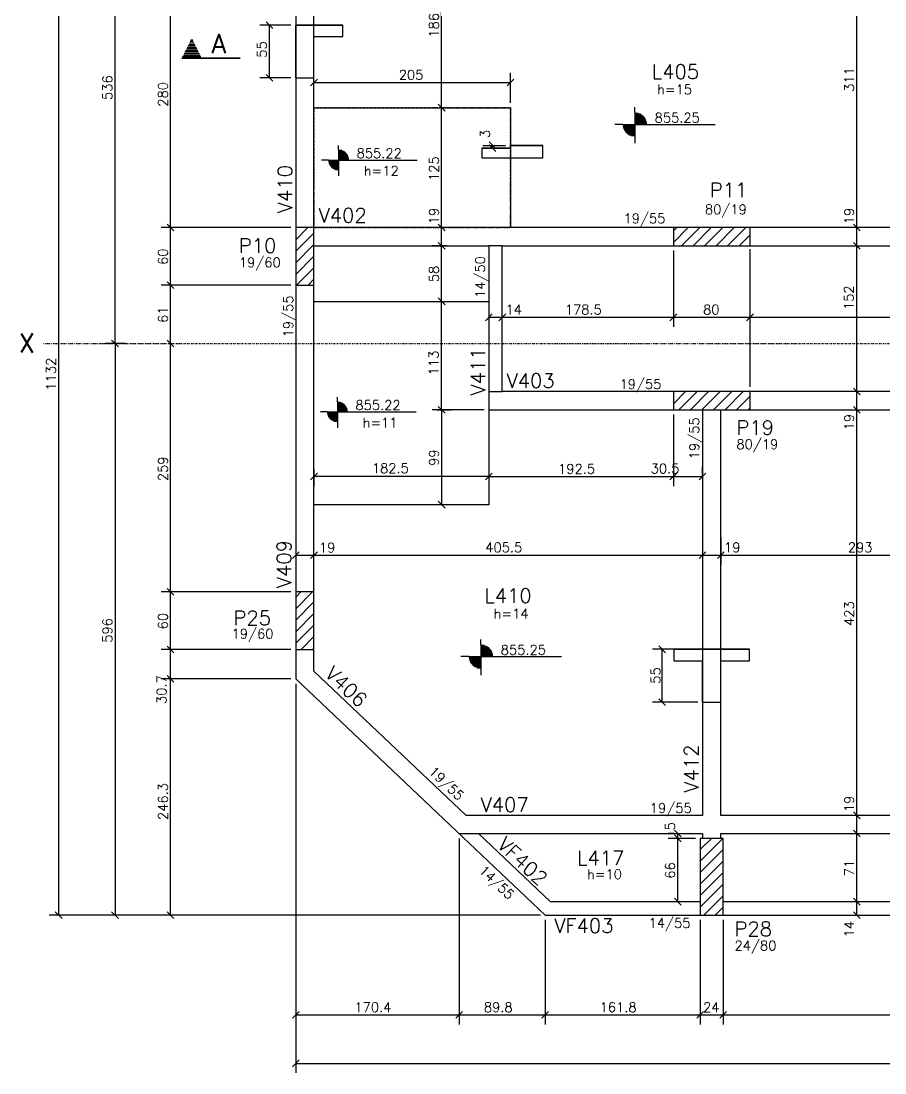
# Model space of a CAD drawing. Extents: x 1812 to 5810, y 1891 to 3687.
# Drawn here: x 1812 to 2714, y 1891 to 2988 of the extents above; entities that cross this region are included whole.
import ezdxf

# ---------------------------------------------------------------- set-up
doc = ezdxf.new("R2010")
doc.units = 0
doc.header["$MEASUREMENT"] = 0
doc.linetypes.add('ESTILO_TQS_0004', pattern=[2, 0.5, -0.4, 0.1, -0.4, 0.1, -0.5])
for name, color, linetype in [('2', 2, 'CONTINUOUS'), ('3', 3, 'CONTINUOUS'), ('4', 4, 'CONTINUOUS'), ('6', 6, 'CONTINUOUS'), ('7', 7, 'CONTINUOUS'), ('8', 8, 'CONTINUOUS'), ('9', 9, 'CONTINUOUS')]:
    doc.layers.add(name, color=color, linetype=linetype)
doc.styles.get("Standard").update_dxf_attribs({"font": 'ROMANS.SHX'})

msp = doc.modelspace()

# ---------------------------------------------------------------- linework, layer by layer
at = {"layer": '2', "linetype": 'Continuous'}
for p, q in [((2075.211779, 2980.561824), (2068.140711, 2987.632892)), ((2075.211779, 2925.561824), (2068.140711, 2932.632892)), ((2114.554466, 2920.703345), (2121.625534, 2927.774413)), ((2319.554466, 2920.703345), (2326.625534, 2927.774413)), ((2254.842302, 2894.489466), (2247.771234, 2901.560534)), ((2254.842302, 2894.489466), (2247.771234, 2901.560534)), ((2300.838257, 2862.248596), (2307.909324, 2855.177528)), ((2300.838257, 2859.248596), (2307.909324, 2852.177528)), ((1972.049567, 2769.489466), (1964.978499, 2776.560534)), ((1972.049567, 2769.489466), (1964.978499, 2776.560534)), ((1972.049567, 2769.489466), (1964.978499, 2776.560534)), ((2254.842302, 2769.489466), (2247.771234, 2776.560534)), ((2254.842302, 2769.489466), (2247.771234, 2776.560534)), ((2254.842302, 2769.489466), (2247.771234, 2776.560534)), ((2254.842302, 2769.489466), (2247.771234, 2776.560534)), ((2688.020029, 2769.489466), (2680.948961, 2776.560534)), ((2688.020029, 2769.489466), (2680.948961, 2776.560534)), ((2688.020029, 2769.489466), (2680.948961, 2776.560534)), ((2254.842302, 2750.489466), (2247.771234, 2757.560534)), ((2254.842302, 2750.489466), (2247.771234, 2757.560534)), ((2254.842302, 2750.489466), (2247.771234, 2757.560534)), ((2688.020029, 2750.489466), (2680.948961, 2757.560534)), ((2688.020029, 2750.489466), (2680.948961, 2757.560534)), ((1972.049567, 2709.489466), (1964.978499, 2716.560534)), ((1972.049567, 2709.489466), (1964.978499, 2716.560534)), ((2254.842302, 2692.489466), (2247.771234, 2699.560534)), ((2254.842302, 2692.489466), (2247.771234, 2699.560534)), ((2297.054466, 2675.902112), (2304.125534, 2682.973179)), ((2297.054466, 2675.902112), (2304.125534, 2682.973179)), ((2311.054466, 2675.902112), (2318.125534, 2682.973179)), ((2311.054466, 2675.902112), (2318.125534, 2682.973179)), ((2489.554466, 2675.902112), (2496.625534, 2682.973179)), ((2489.554466, 2675.902112), (2496.625534, 2682.973179)), ((2569.554466, 2675.902112), (2576.625534, 2682.973179)), ((2569.554466, 2675.902112), (2576.625534, 2682.973179)), ((1906.986732, 2655.560534), (1914.0578, 2648.489466)), ((1906.986732, 2655.560534), (1914.0578, 2648.489466)), ((1914.0578, 2648.489466), (1906.986732, 2655.560534)), ((1972.049567, 2648.489466), (1964.978499, 2655.560534)), ((1972.049567, 2648.489466), (1964.978499, 2655.560534)), ((2688.020029, 2598.489466), (2680.948961, 2605.560534)), ((2688.020029, 2598.489466), (2680.948961, 2605.560534)), ((2254.842302, 2579.489466), (2247.771234, 2586.560534)), ((2247.771234, 2586.560534), (2254.842302, 2579.489466)), ((2254.842302, 2579.489466), (2247.771234, 2586.560534)), ((2688.020029, 2579.489466), (2680.948961, 2586.560534)), ((2688.020029, 2579.489466), (2680.948961, 2586.560534)), ((2121.625534, 2516.885123), (2114.554466, 2509.814055)), ((2297.054466, 2509.814055), (2304.125534, 2516.885123)), ((2304.125534, 2516.885123), (2297.054466, 2509.814055)), ((2489.554466, 2509.814055), (2496.625534, 2516.885123)), ((2489.554466, 2509.814055), (2496.625534, 2516.885123)), ((2520.054466, 2509.814055), (2527.125534, 2516.885123)), ((2247.771234, 2487.560534), (2254.842302, 2480.489466)), ((2095.554466, 2427.94605), (2102.625534, 2435.017118)), ((2114.554466, 2427.94605), (2121.625534, 2435.017118)), ((2114.554466, 2427.94605), (2121.625534, 2435.017118)), ((2520.054466, 2427.94605), (2527.125534, 2435.017118)), ((2520.054466, 2427.94605), (2527.125534, 2435.017118)), ((2539.054466, 2427.94605), (2546.125534, 2435.017118)), ((2539.054466, 2427.94605), (2546.125534, 2435.017118)), ((2539.054466, 2427.94605), (2546.125534, 2435.017118)), ((1972.049567, 2389.489466), (1964.978499, 2396.560534)), ((1972.049567, 2389.489466), (1964.978499, 2396.560534)), ((1972.049567, 2329.489466), (1964.978499, 2336.560534)), ((1972.049567, 2329.489466), (1964.978499, 2336.560534)), ((2484.947986, 2329.642791), (2477.876919, 2336.713858)), ((2484.947986, 2329.642791), (2477.876919, 2336.713858)), ((1972.049567, 2298.780615), (1964.978499, 2305.851682)), ((1972.049567, 2298.780615), (1964.978499, 2305.851682)), ((2484.947986, 2274.642791), (2477.876919, 2281.713858)), ((2484.947986, 2274.642791), (2477.876919, 2281.713858)), ((2688.020029, 2156.489466), (2680.948961, 2163.560534)), ((2688.020029, 2156.489466), (2680.948961, 2163.560534)), ((2501.19342, 2137.489466), (2494.122352, 2144.560534)), ((2501.19342, 2132.489466), (2494.122352, 2139.560534)), ((2501.19342, 2132.489466), (2494.122352, 2139.560534)), ((2688.020029, 2137.489466), (2680.948961, 2144.560534)), ((2688.020029, 2137.489466), (2680.948961, 2144.560534)), ((2501.19342, 2066.489466), (2494.122352, 2073.560534)), ((2688.020029, 2066.489466), (2680.948961, 2073.560534)), ((2688.020029, 2066.489466), (2680.948961, 2073.560534)), ((1848.205425, 2059.560534), (1855.276492, 2052.489466)), ((1906.986732, 2059.560534), (1914.0578, 2052.489466)), ((1972.049567, 2052.489466), (1964.978499, 2059.560534)), ((2688.020029, 2052.489466), (2680.948961, 2059.560534)), ((2095.554466, 1948.438085), (2102.625534, 1955.509152)), ((2265.95076, 1948.438085), (2273.021828, 1955.509152)), ((2265.95076, 1948.438085), (2273.021828, 1955.509152)), ((2355.751659, 1948.438085), (2362.822726, 1955.509152)), ((2355.751659, 1948.438085), (2362.822726, 1955.509152)), ((2517.554466, 1948.438085), (2524.625534, 1955.509152)), ((2517.554466, 1948.438085), (2524.625534, 1955.509152)), ((2541.554466, 1948.438085), (2548.625534, 1955.509152)), ((2541.554466, 1948.438085), (2548.625534, 1955.509152)), ((2095.554466, 1897.874697), (2102.625534, 1904.945765))]:
    msp.add_line(p, q, dxfattribs=at)
at = {"layer": '3', "linetype": 'Continuous'}
for p, q in [((2452.887111, 2892.923534), (2452.887111, 2898.428278)), ((2452.887111, 2892.923534), (2452.887111, 2867.923534)), ((2452.887111, 2892.316186), (2456.736236, 2892.316186)), ((2452.887111, 2891.523337), (2458.635573, 2891.523337)), ((2452.887111, 2890.730488), (2459.959369, 2890.730488)), ((2452.887111, 2889.937627), (2460.99463, 2889.937627)), ((2452.887111, 2889.144838), (2461.84197, 2889.144838)), ((2452.887111, 2888.351989), (2462.550979, 2888.351989)), ((2452.887111, 2887.559128), (2463.150315, 2887.559128)), ((2452.887111, 2886.766279), (2463.658338, 2886.766279)), ((2452.887111, 2885.973429), (2464.087491, 2885.973429)), ((2452.887111, 2885.18058), (2464.446549, 2885.18058)), ((2440.387111, 2880.423534), (2431.960407, 2880.423534)), ((2452.887063, 2879.630732), (2440.387063, 2879.630732)), ((2440.387111, 2880.423534), (2465.387111, 2880.423534)), ((2452.887063, 2878.837883), (2440.488057, 2878.837883)), ((2452.887063, 2878.045034), (2440.61542, 2878.045034)), ((2452.887063, 2877.252185), (2440.796046, 2877.252185)), ((2452.887063, 2876.459384), (2441.032319, 2876.459384)), ((2452.887063, 2875.666487), (2441.327624, 2875.666487)), ((2452.887063, 2874.873686), (2441.686683, 2874.873686)), ((2452.887063, 2874.080837), (2442.115836, 2874.080837)), ((2452.887111, 2884.387731), (2464.741855, 2884.387731)), ((2452.887111, 2883.59493), (2464.978128, 2883.59493)), ((2452.887111, 2882.802081), (2465.158706, 2882.802081)), ((2452.887111, 2882.009232), (2465.286117, 2882.009232)), ((2452.887111, 2881.216383), (2465.387111, 2881.216383)), ((2465.387111, 2880.423534), (2536.80986, 2880.423534)), ((2452.887063, 2873.287987), (2442.623858, 2873.287987)), ((2452.887063, 2872.495138), (2443.223243, 2872.495138)), ((2452.887063, 2871.702337), (2443.932204, 2871.702337)), ((2452.887063, 2870.909428), (2444.779544, 2870.909428)), ((2452.887063, 2870.116627), (2445.814805, 2870.116627)), ((2452.887063, 2869.323778), (2447.1386, 2869.323778)), ((2452.887063, 2868.530929), (2449.037986, 2868.530929)), ((2452.887111, 2867.923534), (2452.887111, 2861.055001)), ((2143.792184, 2854.058322), (2143.792184, 2858.737354)), ((2143.792184, 2854.058322), (2143.792184, 2832.808322)), ((2143.792184, 2853.542076), (2147.06394, 2853.542076)), ((2143.792184, 2852.868155), (2148.678377, 2852.868155)), ((2143.792184, 2852.194233), (2149.803603, 2852.194233)), ((2133.167184, 2843.433322), (2126.004486, 2843.433322)), ((2143.792144, 2842.759441), (2133.167144, 2842.759441)), ((2133.167184, 2843.433322), (2154.417184, 2843.433322)), ((2143.792144, 2842.085519), (2133.252989, 2842.085519)), ((2143.792144, 2841.411597), (2133.361247, 2841.411597)), ((2143.792184, 2851.520301), (2150.683575, 2851.520301)), ((2143.792184, 2850.84643), (2151.403814, 2850.84643)), ((2143.792184, 2850.172508), (2152.006472, 2850.172508)), ((2143.792184, 2849.498577), (2152.515908, 2849.498577)), ((2143.792184, 2848.824655), (2152.947727, 2848.824655)), ((2143.792184, 2848.150733), (2153.312507, 2848.150733)), ((2143.792184, 2847.476812), (2153.617707, 2847.476812)), ((2143.792184, 2846.80289), (2153.868717, 2846.80289)), ((2143.792184, 2846.129009), (2154.069548, 2846.129009)), ((2143.792184, 2845.455087), (2154.22304, 2845.455087)), ((2143.792184, 2844.781165), (2154.331339, 2844.781165)), ((2143.792184, 2844.107244), (2154.417184, 2844.107244)), ((2154.417184, 2843.433322), (2225.839933, 2843.433322)), ((2143.792144, 2840.737676), (2133.514779, 2840.737676)), ((2143.792144, 2840.063794), (2133.715611, 2840.063794)), ((2143.792144, 2839.389832), (2133.966621, 2839.389832)), ((2143.792144, 2838.715951), (2134.27182, 2838.715951)), ((2143.792144, 2838.042029), (2134.636601, 2838.042029)), ((2143.792144, 2837.368108), (2135.06842, 2837.368108)), ((2143.792144, 2836.694186), (2135.577896, 2836.694186)), ((2143.792144, 2836.020305), (2136.180514, 2836.020305)), ((2143.792144, 2835.346332), (2136.900752, 2835.346332)), ((2143.792144, 2834.672451), (2137.780724, 2834.672451)), ((2143.792144, 2833.998529), (2138.90595, 2833.998529)), ((2143.792144, 2833.324608), (2140.520428, 2833.324608)), ((2143.792184, 2832.808322), (2143.792184, 2826.970069)), ((2099.09, 2760.23484), (2111.88016, 2773.025)), ((2099.09, 2772.255656), (2099.859344, 2773.025)), ((2099.09, 2748.214025), (2118.09, 2767.214025)), ((2493.09, 2757.547936), (2508.567064, 2773.025)), ((2493.09, 2769.568751), (2496.546249, 2773.025)), ((2501.587879, 2754.025), (2520.587879, 2773.025)), ((2513.608694, 2754.025), (2532.608694, 2773.025)), ((2525.62951, 2754.025), (2544.62951, 2773.025)), ((2537.650325, 2754.025), (2556.650325, 2773.025)), ((2549.67114, 2754.025), (2568.67114, 2773.025)), ((2561.691956, 2754.025), (2573.09, 2765.423044)), ((2099.09, 2736.19321), (2118.09, 2755.19321)), ((2099.09, 2724.172395), (2118.09, 2743.172395)), ((2099.963421, 2713.025), (2118.09, 2731.151579)), ((2111.984236, 2713.025), (2118.09, 2719.130764)), ((2493.09, 2589.256522), (2505.858478, 2602.025)), ((2493.09, 2601.277338), (2493.837662, 2602.025)), ((2498.879293, 2583.025), (2517.879293, 2602.025)), ((2510.900108, 2583.025), (2529.900108, 2602.025)), ((2522.920924, 2583.025), (2541.920924, 2602.025)), ((2534.941739, 2583.025), (2553.941739, 2602.025)), ((2546.962554, 2583.025), (2565.962554, 2602.025)), ((2142.565825, 2591.409402), (2142.565825, 2596.088434)), ((2142.565825, 2591.409402), (2142.565825, 2570.159402)), ((2142.565825, 2590.893157), (2145.837581, 2590.893157)), ((2142.565825, 2590.219235), (2147.452018, 2590.219235)), ((2142.565825, 2589.545313), (2148.577244, 2589.545313)), ((2142.565825, 2588.871381), (2149.457216, 2588.871381)), ((2558.983369, 2583.025), (2573.09, 2597.131631)), ((2131.940825, 2580.784402), (2124.778127, 2580.784402)), ((2142.565784, 2580.110521), (2131.940784, 2580.110521)), ((2131.940825, 2580.784402), (2153.190825, 2580.784402)), ((2142.565784, 2579.436599), (2132.026629, 2579.436599)), ((2142.565784, 2578.762677), (2132.134888, 2578.762677)), ((2142.565784, 2578.088756), (2132.28842, 2578.088756)), ((2142.565825, 2588.19751), (2150.177455, 2588.19751)), ((2142.565825, 2587.523589), (2150.780113, 2587.523589)), ((2142.565825, 2586.849657), (2151.289549, 2586.849657)), ((2142.565825, 2586.175735), (2151.721368, 2586.175735)), ((2142.565825, 2585.501813), (2152.086148, 2585.501813)), ((2142.565825, 2584.827892), (2152.391348, 2584.827892)), ((2142.565825, 2584.15397), (2152.642357, 2584.15397)), ((2142.565825, 2583.480089), (2152.843189, 2583.480089)), ((2142.565825, 2582.806167), (2152.996681, 2582.806167)), ((2142.565825, 2582.132245), (2153.10498, 2582.132245)), ((2142.565825, 2581.458324), (2153.190825, 2581.458324)), ((2153.190825, 2580.784402), (2224.613574, 2580.784402)), ((2571.004185, 2583.025), (2573.09, 2585.110815)), ((2142.565784, 2577.414874), (2132.489252, 2577.414874)), ((2142.565784, 2576.740912), (2132.740262, 2576.740912)), ((2142.565784, 2576.067031), (2133.045461, 2576.067031)), ((2142.565784, 2575.393109), (2133.410242, 2575.393109)), ((2142.565784, 2574.719188), (2133.842061, 2574.719188)), ((2142.565784, 2574.045266), (2134.351537, 2574.045266)), ((2142.565784, 2573.371385), (2134.954154, 2573.371385)), ((2142.565784, 2572.697412), (2135.674393, 2572.697412)), ((2142.565784, 2572.023531), (2136.554365, 2572.023531)), ((2142.565784, 2571.34961), (2137.679591, 2571.34961)), ((2142.565784, 2570.675688), (2139.294069, 2570.675688)), ((2142.565825, 2570.159402), (2142.565825, 2564.321149)), ((2099.09, 2375.568751), (2116.546249, 2393.025)), ((2099.09, 2387.589567), (2104.525433, 2393.025)), ((2099.09, 2363.547936), (2118.09, 2382.547936)), ((2099.09, 2351.527121), (2118.09, 2370.527121)), ((2099.09, 2339.506306), (2118.09, 2358.506306)), ((2104.62951, 2333.025), (2118.09, 2346.48549)), ((2292.334763, 2338.043089), (2292.334763, 2343.547833)), ((2292.334763, 2338.043089), (2292.334763, 2313.043089)), ((2292.334763, 2337.435742), (2296.183888, 2337.435742)), ((2292.334763, 2336.642893), (2298.083226, 2336.642893)), ((2116.650325, 2333.025), (2118.09, 2334.464675)), ((2292.334763, 2335.850044), (2299.407021, 2335.850044)), ((2292.334763, 2335.057183), (2300.442282, 2335.057183)), ((2292.334763, 2334.264393), (2301.289622, 2334.264393)), ((2292.334763, 2333.471544), (2301.998631, 2333.471544)), ((2292.334763, 2332.678683), (2302.597968, 2332.678683)), ((2292.334763, 2331.885834), (2303.10599, 2331.885834)), ((2292.334763, 2331.092985), (2303.535143, 2331.092985)), ((2292.334763, 2330.300136), (2303.894202, 2330.300136)), ((2292.334763, 2329.507287), (2304.189507, 2329.507287)), ((2292.334763, 2328.714485), (2304.42578, 2328.714485)), ((2292.334763, 2327.921636), (2304.606358, 2327.921636)), ((2292.334763, 2327.128787), (2304.733769, 2327.128787)), ((2292.334763, 2326.335938), (2304.834763, 2326.335938)), ((2279.834763, 2325.543089), (2271.408059, 2325.543089)), ((2292.334715, 2324.750288), (2279.834715, 2324.750288)), ((2279.834763, 2325.543089), (2304.834763, 2325.543089)), ((2292.334715, 2323.957439), (2279.93571, 2323.957439)), ((2292.334715, 2323.16459), (2280.063073, 2323.16459)), ((2292.334715, 2322.371741), (2280.243699, 2322.371741)), ((2292.334715, 2321.578939), (2280.479971, 2321.578939)), ((2292.334715, 2320.786043), (2280.775277, 2320.786043)), ((2292.334715, 2319.993241), (2281.134335, 2319.993241)), ((2292.334715, 2319.200392), (2281.563489, 2319.200392)), ((2292.334715, 2318.407543), (2282.071511, 2318.407543)), ((2292.334715, 2317.614694), (2282.670895, 2317.614694)), ((2292.334715, 2316.821893), (2283.379857, 2316.821893)), ((2292.334715, 2316.028984), (2284.227196, 2316.028984)), ((2292.334715, 2315.236183), (2285.262457, 2315.236183)), ((2304.834763, 2325.543089), (2376.257512, 2325.543089)), ((2292.334715, 2314.443333), (2286.586253, 2314.443333)), ((2292.334715, 2313.650484), (2288.485638, 2313.650484)), ((2292.334763, 2313.043089), (2292.334763, 2306.174557)), ((2521.09, 2112.38228), (2544.73272, 2136.025)), ((2521.09, 2124.403096), (2532.711904, 2136.025)), ((2521.09, 2100.361465), (2545.09, 2124.361465)), ((2521.09, 2088.34065), (2545.09, 2112.34065)), ((2521.09, 2076.319835), (2545.09, 2100.319835)), ((2521.09, 2064.299019), (2545.09, 2088.299019)), ((2524.836796, 2056.025), (2545.09, 2076.278204)), ((2536.857611, 2056.025), (2545.09, 2064.257389))]:
    msp.add_line(p, q, dxfattribs=at)
for points in [[(2099.09, 3053.025), (2099.09, 2773.025)], [(2118.09, 2773.025), (2118.09, 3053.025)], [(2307.59, 2773.025), (2118.09, 2773.025)], [(2493.09, 2773.025), (2307.59, 2773.025)], [(2960.59, 2773.025), (2573.09, 2773.025)], [(2118.09, 2754.025), (2300.59, 2754.025)], [(2300.59, 2754.025), (2300.59, 2583.025)], [(2314.59, 2754.025), (2300.59, 2754.025)], [(2314.59, 2754.025), (2493.09, 2754.025)], [(2314.59, 2602.025), (2314.59, 2754.025)], [(2573.09, 2754.025), (2960.59, 2754.025)], [(2099.09, 2713.025), (2099.09, 2393.025)], [(2118.09, 2393.025), (2118.09, 2713.025)], [(2300.59, 2602.025), (2314.59, 2602.025)], [(2493.09, 2602.025), (2314.59, 2602.025)], [(2960.59, 2602.025), (2573.09, 2602.025)], [(2300.59, 2583.025), (2493.09, 2583.025)], [(2523.59, 2583.025), (2523.59, 2160.025)], [(2542.59, 2160.025), (2542.59, 2583.025)], [(2573.09, 2583.025), (2960.59, 2583.025)], [(2099.09, 2333.025), (2099.09, 2302.316149)], [(2118.09, 2310.493423), (2118.09, 2333.025)], [(2277.052608, 2160.025), (2118.09, 2310.493423)], [(2099.09, 2302.316149), (2266.738799, 2143.625682)], [(2523.59, 2160.025), (2277.052608, 2160.025)], [(2960.59, 2160.025), (2542.59, 2160.025)], [(2266.738895, 2143.625591), (2359.287269, 2056.025)], [(2269.486438, 2141.025), (2523.59, 2141.025)], [(2364.862335, 2070.025), (2289.852173, 2141.025)], [(2523.59, 2141.025), (2523.59, 2136.025)], [(2542.59, 2141.025), (2960.59, 2141.025)], [(2542.59, 2136.025), (2542.59, 2141.025)], [(2521.09, 2070.025), (2364.862335, 2070.025)], [(2958.09, 2070.025), (2545.09, 2070.025)], [(2359.287269, 2056.025), (2521.09, 2056.025)], [(2545.09, 2056.025), (2958.09, 2056.025)]]:
    msp.add_lwpolyline(points, dxfattribs=at)
at = {"layer": '3', "linetype": 'ESTILO_TQS_0004'}
for points in [[(2118.09, 2773.025), (2323.09, 2773.025), (2323.09, 2898.025), (2118.09, 2898.025), (2118.09, 2773.025)], [(2300.59, 2484.025), (2118.09, 2484.025), (2118.09, 2696.025), (2300.59, 2696.025), (2300.59, 2484.025)]]:
    msp.add_lwpolyline(points, dxfattribs=at)
at = {"layer": '6', "linetype": 'Continuous'}
for p, q in [((2099.09, 2984.097358), (2118.09, 2984.097358)), ((2099.09, 2972.097358), (2099.09, 2984.097358)), ((2118.09, 2984.097358), (2148.09, 2984.097358)), ((1986.613727, 2962.468475), (1994.591273, 2962.468475)), ((1987.411476, 2964.063978), (1993.793524, 2964.063978)), ((1988.209225, 2965.659476), (1992.995776, 2965.659476)), ((1989.006979, 2967.255026), (1992.198027, 2967.255026)), ((1989.804728, 2968.850529), (1991.563679, 2968.850529)), ((2099.09, 2929.097358), (2099.09, 2972.097358)), ((2118.09, 2929.097358), (2118.09, 2972.097358)), ((2118.09, 2972.097358), (2148.09, 2972.097358)), ((1981.029428, 2951.29993), (2000.175572, 2951.29993)), ((1981.827176, 2952.895427), (1999.377776, 2952.895427)), ((1982.624925, 2954.49093), (1998.580027, 2954.49093)), ((1983.422727, 2956.086427), (1997.782279, 2956.086427)), ((1984.220476, 2957.681978), (1996.98453, 2957.681978)), ((1985.018224, 2959.277475), (1996.186782, 2959.277475)), ((1985.815979, 2960.872978), (1995.389021, 2960.872978)), ((2041.02943, 2949.704427), (1980.231679, 2949.704427)), ((1980.372728, 2949.791378), (2041.02943, 2949.791378)), ((2099.09, 2929.097358), (2118.09, 2929.097358)), ((2293.09, 2855.713062), (2323.09, 2855.713062)), ((2323.09, 2855.713062), (2323.09, 2858.713062)), ((2323.09, 2858.713062), (2357.058255, 2858.713062)), ((2293.09, 2845.713062), (2357.058255, 2845.713062)), ((2493.59, 2333.178324), (2523.59, 2333.178324)), ((2523.59, 2333.178324), (2542.59, 2333.178324)), ((2542.59, 2333.178324), (2572.59, 2333.178324)), ((2493.59, 2321.178324), (2523.59, 2321.178324)), ((2523.59, 2278.178324), (2523.59, 2321.178324)), ((2542.59, 2278.178324), (2542.59, 2321.178324)), ((2542.59, 2321.178324), (2572.59, 2321.178324)), ((2523.59, 2278.178324), (2542.59, 2278.178324))]:
    msp.add_line(p, q, dxfattribs=at)
at = {"layer": '7', "linetype": 'Continuous'}
for points in [[(2099.09, 2713.025), (2118.09, 2713.025), (2118.09, 2773.025), (2099.09, 2773.025), (2099.09, 2713.025)], [(2493.09, 2754.025), (2573.09, 2754.025), (2573.09, 2773.025), (2493.09, 2773.025), (2493.09, 2754.025)], [(2493.09, 2583.025), (2573.09, 2583.025), (2573.09, 2602.025), (2493.09, 2602.025), (2493.09, 2583.025)], [(2099.09, 2333.025), (2118.09, 2333.025), (2118.09, 2393.025), (2099.09, 2393.025), (2099.09, 2333.025)], [(2521.09, 2056.025), (2545.09, 2056.025), (2545.09, 2136.025), (2521.09, 2136.025), (2521.09, 2056.025)]]:
    msp.add_lwpolyline(points, dxfattribs=at)
at = {"layer": '8', "linetype": 'Continuous'}
for points in [[(2099.09, 2984.097358), (2099.09, 2972.097358), (2099.09, 2929.097358), (2118.09, 2929.097358), (2118.09, 2972.097358), (2148.09, 2972.097358), (2148.09, 2984.097358), (2099.09, 2984.097358)], [(2293.09, 2845.713062), (2357.058255, 2845.713062), (2357.058255, 2858.713062), (2323.09, 2858.713062), (2323.09, 2855.713062), (2293.09, 2855.713062), (2293.09, 2845.713062)], [(2493.59, 2333.178324), (2493.59, 2321.178324), (2523.59, 2321.178324), (2523.59, 2278.178324), (2542.59, 2278.178324), (2542.59, 2321.178324), (2572.59, 2321.178324), (2572.59, 2333.178324), (2493.59, 2333.178324)]]:
    msp.add_lwpolyline(points, dxfattribs=at)
at = {"layer": '9', "linetype": 'Continuous'}
for p, q in [((1851.740958, 3188.025), (1851.740958, 2056.025)), ((1910.522266, 2652.025), (1910.522266, 3188.025)), ((2251.306768, 2898.025), (2251.306768, 3084.025)), ((2684.484495, 2773.025), (2684.484495, 3084.025)), ((1968.514033, 2773.025), (1968.514033, 3053.025)), ((2094.09, 2984.097358), (2061.676245, 2984.097358)), ((2071.676245, 2929.097358), (2071.676245, 2984.097358)), ((2094.09, 2929.097358), (2061.676245, 2929.097358)), ((2118.09, 2903.025), (2118.09, 2934.238879)), ((2323.09, 2903.025), (2323.09, 2934.238879)), ((2118.09, 2924.238879), (2323.09, 2924.238879)), ((2251.306768, 2773.025), (2251.306768, 2898.025)), ((2294.373791, 2858.713062), (2318.09, 2858.713062)), ((2294.373791, 2855.713062), (2307.331935, 2855.713062)), ((2304.373791, 2855.713062), (2304.373791, 2858.713062)), ((2094.09, 2773.025), (1958.514033, 2773.025)), ((1988.418217, 2773.025), (1958.514033, 2773.025)), ((1968.514033, 2713.025), (1968.514033, 2773.025)), ((2254.401531, 2773.025), (2241.306768, 2773.025)), ((2251.306768, 2754.025), (2251.306768, 2773.025)), ((2684.484495, 2754.025), (2684.484495, 2773.025)), ((2257.099785, 2754.025), (2241.306768, 2754.025)), ((2246.306768, 2754.025), (2261.306768, 2754.025)), ((2251.306768, 2696.025), (2251.306768, 2754.025)), ((2684.484495, 2602.025), (2684.484495, 2754.025)), ((2493.09, 2749.025), (2493.09, 2669.437645)), ((2573.09, 2607.025), (2573.09, 2750.534911)), ((2094.09, 2713.025), (1958.514033, 2713.025)), ((1968.514033, 2652.025), (1968.514033, 2713.025)), ((2251.306768, 2583.025), (2251.306768, 2696.025)), ((2300.59, 2679.437645), (2314.59, 2679.437645)), ((2314.59, 2679.437645), (2493.09, 2679.437645)), ((2493.09, 2679.437645), (2573.09, 2679.437645)), ((2573.09, 2679.437645), (2960.59, 2679.437645)), ((1921.952587, 2652.025), (1900.522266, 2652.025)), ((1916.952587, 2652.025), (1900.522266, 2652.025)), ((1910.522266, 2652.025), (1910.522266, 2056.025)), ((1968.514033, 2393.025), (1968.514033, 2652.025)), ((2684.484495, 2583.025), (2684.484495, 2602.025)), ((2295.59, 2583.025), (2241.306768, 2583.025)), ((2259.037477, 2583.025), (2241.306768, 2583.025)), ((2246.306768, 2583.025), (2261.306768, 2583.025)), ((2251.306768, 2583.025), (2251.306768, 2484.025)), ((2493.09, 2578.025), (2493.09, 2503.349589)), ((2684.484495, 2160.025), (2684.484495, 2583.025)), ((2523.59, 2514.317673), (2523.59, 2523.349589)), ((2118.09, 2520.293788), (2118.09, 2503.349589)), ((2300.59, 2513.349589), (2118.09, 2513.349589)), ((2300.59, 2513.349589), (2493.09, 2513.349589)), ((2493.09, 2513.349589), (2523.59, 2513.349589)), ((2267.167556, 2484.025), (2241.306768, 2484.025)), ((2542.59, 2449.58203), (2542.59, 2421.481584)), ((2099.09, 2431.481584), (2118.09, 2431.481584)), ((2118.09, 2431.481584), (2523.59, 2431.481584)), ((2523.59, 2431.481584), (2542.59, 2431.481584)), ((2542.59, 2431.481584), (2835.59, 2431.481584)), ((2094.09, 2393.025), (1958.514033, 2393.025)), ((1968.514033, 2333.025), (1968.514033, 2393.025)), ((2094.09, 2333.025), (1958.514033, 2333.025)), ((1968.514033, 2302.316149), (1968.514033, 2333.025)), ((2495.081205, 2333.178324), (2471.412453, 2333.178324)), ((2495.081205, 2333.178324), (2471.412453, 2333.178324)), ((2481.412453, 2278.178324), (2481.412453, 2333.178324)), ((2481.412453, 2278.178324), (2481.412453, 2333.178324)), ((2094.09, 2302.316149), (1958.514033, 2302.316149)), ((1968.514033, 2056.025), (1968.514033, 2302.316149)), ((2099.09, 2297.316149), (2099.09, 1941.973619)), ((2518.59, 2278.178324), (2471.412453, 2278.178324)), ((2518.59, 2278.178324), (2471.412453, 2278.178324)), ((2684.484495, 2141.025), (2684.484495, 2160.025)), ((2493.940471, 2141.025), (2487.657886, 2141.025)), ((2497.657886, 2136.025), (2497.657886, 2141.025)), ((2684.484495, 2070.025), (2684.484495, 2141.025)), ((2269.486294, 2136.025), (2269.486294, 1941.973619)), ((2516.09, 2136.025), (2487.657886, 2136.025)), ((2497.657886, 2070.025), (2497.657886, 2136.025)), ((2494.222198, 2070.025), (2487.657886, 2070.025)), ((2684.484495, 2056.025), (2684.484495, 2070.025)), ((1905.522266, 2056.025), (1841.740958, 2056.025)), ((1905.522266, 2056.025), (1858.984362, 2056.025)), ((1963.514033, 2056.025), (1900.522266, 2056.025)), ((2354.287193, 2056.025), (1958.514033, 2056.025)), ((2359.287193, 2051.025), (2359.287193, 1941.973619)), ((2521.09, 2051.025), (2521.09, 1941.973619)), ((2545.09, 2051.025), (2545.09, 1941.973619)), ((2099.09, 1951.973619), (2269.486294, 1951.973619)), ((2099.09, 1946.973619), (2099.09, 1891.410231)), ((2269.486294, 1951.973619), (2359.287193, 1951.973619)), ((2359.287193, 1951.973619), (2521.09, 1951.973619)), ((2521.09, 1951.973619), (2545.09, 1951.973619)), ((2545.09, 1951.973619), (2958.09, 1951.973619)), ((2099.09, 1901.410231), (5472.59, 1901.410231))]:
    msp.add_line(p, q, dxfattribs=at)
at = {"layer": '9', "linetype": 'ESTILO_TQS_0004'}
msp.add_line((1835.89007, 2652.025), (5717.148403, 2652.025), dxfattribs=at)
at = {"layer": '9', "linetype": 'Continuous'}
for points in [[(2118.09, 2898.025), (2323.09, 2898.025), (2323.09, 2773.025), (2118.09, 2773.025), (2118.09, 2898.025)], [(2118.09, 2696.025), (2300.59, 2696.025), (2300.59, 2484.025), (2118.09, 2484.025), (2118.09, 2696.025)]]:
    msp.add_lwpolyline(points, dxfattribs=at)

# ---------------------------------------------------------------- texts
at = {"layer": '2', "linetype": 'Continuous'}
for s, p in [('186', (2248.306768, 2971.071854)), ('55', (2068.676245, 2950.097358)), ('536', (1907.522266, 2906.025)), ('311', (2681.484495, 2914.525)), ('280', (1965.514033, 2899.025)), ('3', (2301.561041, 2866.34779)), ('125', (2248.306768, 2821.525)), ('19', (2248.306768, 2776.35833)), ('19', (2681.484495, 2776.35833)), ('60', (1965.514033, 2734.025)), ('58', (2248.306768, 2716.025)), ('152', (2681.121153, 2686.93537)), ('61', (1965.514033, 2673.525)), ('1132', (1848.740958, 2603.025)), ('113', (2248.069728, 2618.887875)), ('19', (2681.484495, 2561.471262)), ('99', (2248.306768, 2524.525)), ('259', (1965.514033, 2508.525)), ('423', (2681.484495, 2357.525)), ('60', (1965.514033, 2354.025)), ('596', (1907.522266, 2340.025)), ('30.7', (1964.087621, 2276.092423)), ('55', (2479.456356, 2297.310035)), ('246.3', (1965.514033, 2155.170574)), ('19', (2681.484495, 2163.35833)), ('5', (2494.657886, 2144.35833)), ('66', (2494.657886, 2094.025)), ('71', (2681.484495, 2096.525)), ('14', (2681.484495, 2032.69167))]:
    msp.add_text(s, height=10, rotation=90, dxfattribs=at).set_placement(p)
for s, p in [('205', (2206.59, 2927.238879)), ('14', (2317.92333, 2682.437645)), ('178.5', (2379.84, 2682.437645)), ('80', (2524.09, 2682.437645)), ('182.5', (2178.477045, 2517.035885)), ('192.5', (2372.84, 2516.349589)), ('30.5', (2469.422129, 2516.69118)), ('19', (2123.270762, 2434.257461)), ('405.5', (2296.84, 2434.481584)), ('19', (2545.92333, 2434.481584)), ('293', (2675.09, 2434.481584)), ('170.4', (2160.288147, 1954.973619)), ('89.8', (2295.386743, 1954.973619)), ('161.8', (2416.188596, 1954.973619)), ('24', (2524.09, 1954.973619))]:
    msp.add_text(s, height=10, dxfattribs=at).set_placement(p)
at = {"layer": '3', "linetype": 'Continuous'}
for s, p in [('h=15', (2476.105738, 2912.019742)), ('855.25', (2473.54493, 2882.490939)), ('855.22', (2162.575003, 2845.500728)), ('h=12', (2170.106401, 2827.177659)), ('80/19', (2526.004412, 2786.990681)), ('19/55', (2441.035477, 2777.50874)), ('19/60', (2039.744079, 2731.644279)), ('19/55', (2436.921667, 2604.675029)), ('855.22', (2161.348644, 2582.851808)), ('h=11', (2168.880042, 2564.528739)), ('80/19', (2558.820373, 2541.976706)), ('h=14', (2305.610945, 2365.374091)), ('19/60', (2032.174503, 2344.477805)), ('855.25', (2312.992582, 2327.610495)), ('19/55', (2468.507703, 2162.659658)), ('h=10', (2403.00148, 2093.59933)), ('14/55', (2467.226074, 2042.737575)), ('24/80', (2556.900272, 2019.179727))]:
    msp.add_text(s, height=10, dxfattribs=at).set_placement(p)
for s, rotation, p in [('14/50', 90, (2296.473343, 2699.457226)), ('19/55', 90, (2096.283499, 2658.453679)), ('19/55', 90, (2519.932505, 2531.357154)), ('19/55', 316.572, (2237.028397, 2204.720849)), ('14/55', 316.572, (2289.499037, 2101.578557))]:
    msp.add_text(s, height=10, rotation=rotation, dxfattribs=at).set_placement(p)
at = {"layer": '4', "linetype": 'Continuous'}
for s, p in [('L405', (2470.476592, 2928.215579)), ('P11', (2531.121234, 2804.549092)), ('V402', (2123.061425, 2778.112143)), ('P10', (2039.744079, 2746.644279)), ('V403', (2319.078955, 2605.775)), ('P19', (2558.820373, 2556.976706)), ('L410', (2295.721517, 2381.613366)), ('P25', (2034.162613, 2358.48375)), ('V407', (2292.052608, 2163.775)), ('L417', (2392.429116, 2108.212022)), ('VF403', (2368.884907, 2037.541826)), ('P28', (2556.900272, 2034.179727))]:
    msp.add_text(s, height=15, dxfattribs=at).set_placement(p)
for s, rotation, p in [('V410', 90, (2095.34, 2788.025)), ('V411', 90, (2296.84, 2598.025)), ('V409', 90, (2094.345945, 2397.090397)), ('V406', 316.572, (2128.495412, 2305.971418)), ('V412', 90, (2519.291474, 2183.801421)), ('VF402', 316.573, (2308.120246, 2127.842067))]:
    msp.add_text(s, height=15, rotation=rotation, dxfattribs=at).set_placement(p)
at = {"layer": '6', "linetype": 'Continuous'}
for s, p in [('A', (2011.02943, 2954.704427)), ('X', (1809.900786, 2642.66082))]:
    msp.add_text(s, height=20, dxfattribs=at).set_placement(p)

doc.saveas('drawing.dxf')
